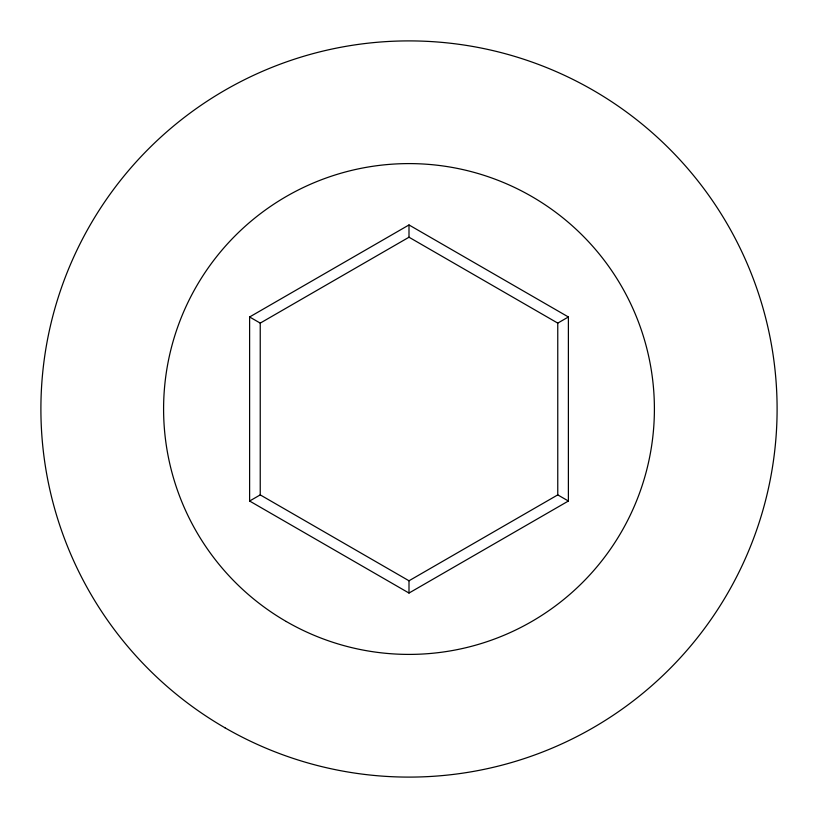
<?xml version="1.0" encoding="UTF-8"?>
<svg xmlns="http://www.w3.org/2000/svg" width="818" height="818" viewBox="0 0 818 818"><rect width="100%" height="100%" fill="white"/><g stroke="black" fill="none" stroke-linecap="round" stroke-linejoin="round"><path stroke-width="1.23" d="M249.613 316.975L409 224.95L568.387 316.975L568.387 501.025L409 593.05L249.613 501.025L249.613 316.975L260.236 323.11L409 237.22L557.764 323.11L557.764 494.89L409 580.78L260.236 494.89L260.236 323.11M249.613 501.025L260.236 494.89M557.764 323.11L568.387 316.975M557.764 494.89L568.387 501.025M409 224.95L409 237.22M409 580.78L409 593.05M286.3 621.527A245.4 245.4 0 0 0 654.4 409A245.4 245.4 0 0 0 286.3 196.473A245.4 245.4 0 0 0 286.3 621.527M224.95 727.785A368.1 368.1 0 0 0 777.1 409A368.1 368.1 0 0 0 224.95 90.215A368.1 368.1 0 0 0 224.95 727.785"/></g></svg>
